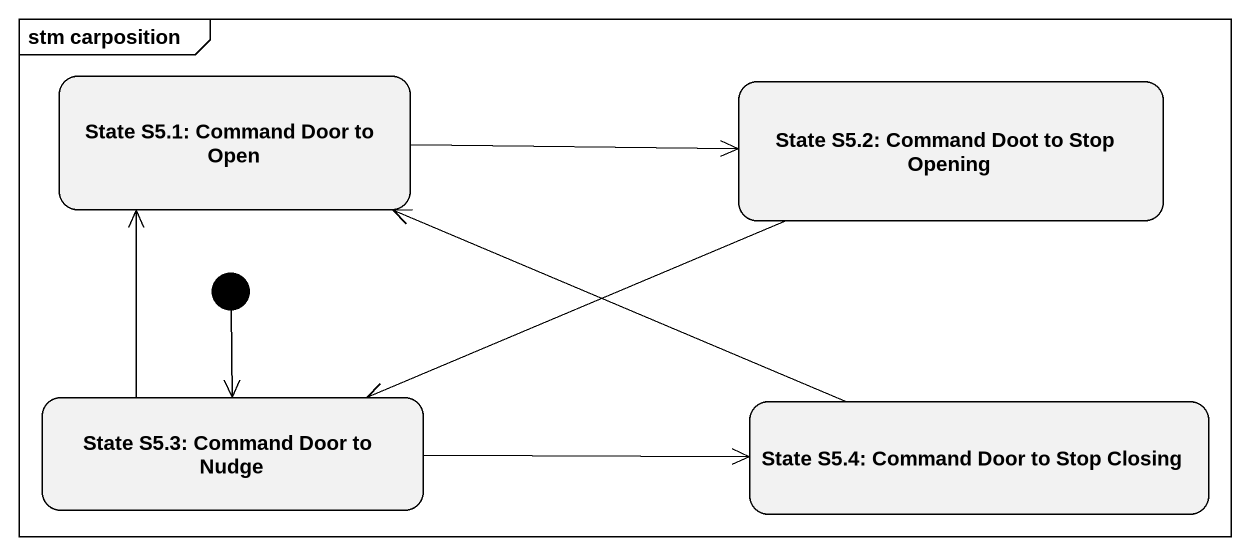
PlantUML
@startuml
mainframe stm carposition
hide empty description
state "State S5.1: Command Door to Open" as State_S5_1_Command_Door_to
state "State S5.2: Command Doot to Stop Opening" as State_S5_2_Command_Doot_to
state "State S5.3: Command Door to Nudge" as State_S5_3_Command_Door_to
state "State S5.4: Command Door to Stop Closing" as State_S5_4_Command_Door_to
[*] --> State_S5_3_Command_Door_to
State_S5_1_Command_Door_to -right-> State_S5_2_Command_Doot_to
State_S5_2_Command_Doot_to -left-> State_S5_3_Command_Door_to
State_S5_3_Command_Door_to -up-> State_S5_1_Command_Door_to
State_S5_3_Command_Door_to -right-> State_S5_4_Command_Door_to
State_S5_4_Command_Door_to -left-> State_S5_1_Command_Door_to
@enduml
